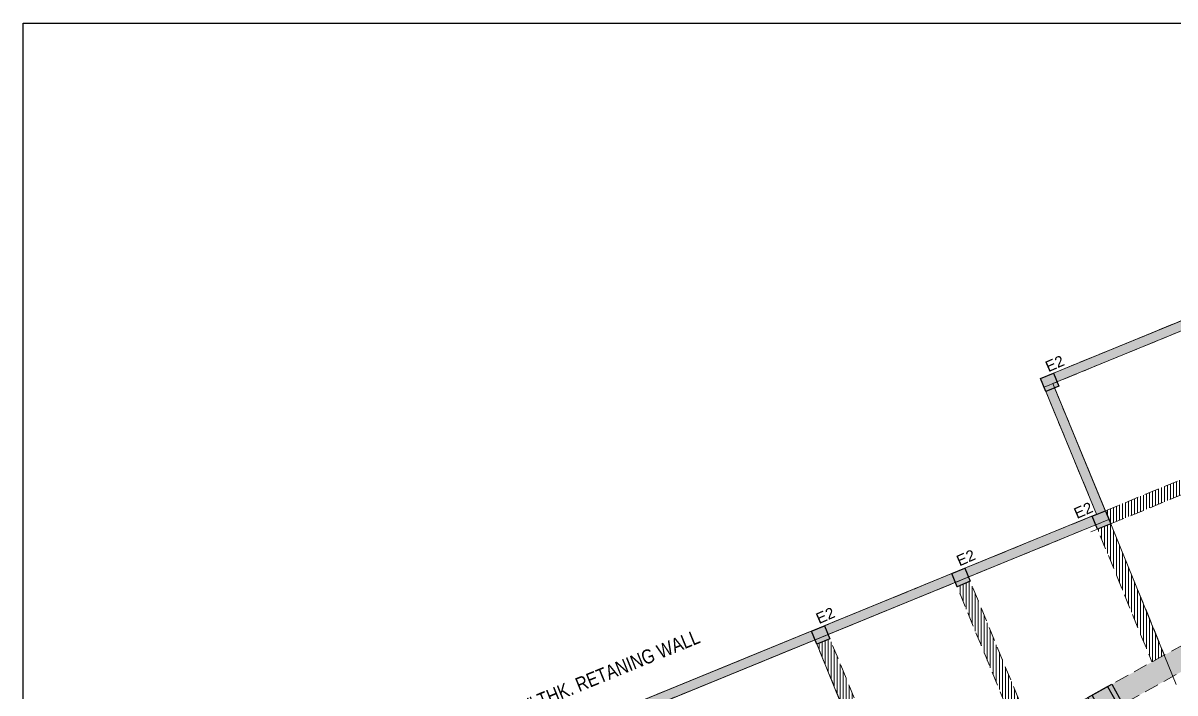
# Model space of a CAD drawing. Header units: inches. Extents: x -13956017 to 293115509, y -946740 to -305538.
# Drawn here: x 1187607 to 1188825, y -913974 to -913266 of the extents above; entities that cross this region are included whole.
import ezdxf

# ---------------------------------------------------------------- set-up
doc = ezdxf.new("R2010")
doc.units = ezdxf.units.IN
doc.header["$LTSCALE"] = 6
doc.linetypes.add('CONTINOUS', pattern=[2000000.0, 1000000.0, 1000000.0])
doc.linetypes.add('DASHED2', pattern=[0.375, 0.25, -0.125])
for name, color, linetype in [('A-CUTOUT', 3, 'CONTINOUS'), ('COLL SIZE', 160, 'Continuous'), ('FITTING', 24, 'Continuous')]:
    doc.layers.add(name, color=color, linetype=linetype)
for name, color, linetype, lineweight in [('col hatch', 13, 'Continuous', 30), ('column', 240, 'Continuous', 25), ('TEX', 250, 'Continuous', 30), ('v.b', 200, 'Continuous', 5), ('W', 250, 'Continuous', 5), ('wall', 7, 'Continuous', 30), ('wall new', 3, 'Continuous', 25)]:
    doc.layers.add(name, color=color, linetype=linetype, lineweight=lineweight)
doc.styles.add('ARI', font='arial.ttf')
doc.styles.add('TYTLE-TEXT', font='swissel.ttf', dxfattribs={"width": 0.75, "height": 250})
pattern_1 = [(90, (58243.929, -13240.949), (-3.175, 0), [])]

msp = doc.modelspace()

# ---------------------------------------------------------------- hatches: boundary and pattern name
at = {"layer": 'A-CUTOUT', "lineweight": 0, "ltscale": 0.3, "true_color": 0xffc6b3}
h = msp.add_hatch(dxfattribs=at)
h.set_pattern_fill('AR-BRSTD', color=31, scale=0.08)
h.set_pattern_definition([(0, (58243.929, -13240.949), (0, 5.419344), []), (90, (58243.929, -13240.949), (-8.128, 5.419344), [5.419344, -5.419344])])
h.paths.add_polyline_path([(1188114.3, -914321.2), (1188475, -914121.4), (1188721, -913985.1), (1188924.6, -913872.3), (1189071.6, -913790.8), (1189243.9, -913695.3), (1189301.3, -913663.5), (1189312.9, -913684.5), (1189209.3, -913741.9), (1189043, -913834.1), (1188918.2, -913903.2), (1188786.6, -913976.2), (1188576.5, -914092.6), (1188380.9, -914201), (1188232.8, -914283), (1188105.8, -914353.4), (1188094.2, -914332.4)])
at = {"layer": 'col hatch', "lineweight": 25, "ltscale": 100, "true_color": 0xffc6b3}
h = msp.add_hatch(color=31, dxfattribs=at)
h.dxf.hatch_style = 1
h.paths.add_polyline_path([(1188682.7, -913641.5), (1188696.5, -913635.8), (1188702.2, -913649.7), (1188688.4, -913655.4)])
at = {"layer": 'col hatch', "ltscale": 100, "true_color": 0x52271e}
h = msp.add_hatch(color=19, dxfattribs=at)
h.dxf.hatch_style = 1
h.paths.add_polyline_path([(1188682.7, -913641.5), (1188696.5, -913635.8), (1188702.2, -913649.7), (1188688.4, -913655.4)])
at = {"layer": 'col hatch', "lineweight": 25, "ltscale": 100, "true_color": 0xffc6b3}
h = msp.add_hatch(color=31, dxfattribs=at)
h.dxf.hatch_style = 1
h.paths.add_polyline_path([(1188737.3, -913786.9), (1188751.2, -913781.2), (1188756.9, -913795.1), (1188743, -913800.8)])
at = {"layer": 'col hatch', "ltscale": 100, "true_color": 0x52271e}
h = msp.add_hatch(color=19, dxfattribs=at)
h.dxf.hatch_style = 1
h.paths.add_polyline_path([(1188737.3, -913786.9), (1188751.2, -913781.2), (1188756.9, -913795.1), (1188743, -913800.8)])
at = {"layer": 'col hatch', "lineweight": 25, "ltscale": 100, "true_color": 0xffc6b3}
h = msp.add_hatch(color=31, dxfattribs=at)
h.dxf.hatch_style = 1
h.paths.add_polyline_path([(1188588.9, -913847.6), (1188602.8, -913842), (1188608.5, -913855.8), (1188594.6, -913861.5)])
at = {"layer": 'col hatch', "ltscale": 100, "true_color": 0x52271e}
h = msp.add_hatch(color=19, dxfattribs=at)
h.dxf.hatch_style = 1
h.paths.add_polyline_path([(1188588.9, -913847.6), (1188602.8, -913842), (1188608.5, -913855.8), (1188594.6, -913861.5)])
at = {"layer": 'col hatch', "lineweight": 25, "ltscale": 100, "true_color": 0xffc6b3}
h = msp.add_hatch(color=31, dxfattribs=at)
h.dxf.hatch_style = 1
h.paths.add_polyline_path([(1188440.6, -913908.4), (1188454.5, -913902.7), (1188460.1, -913916.6), (1188446.3, -913922.3)])
at = {"layer": 'col hatch', "ltscale": 100, "true_color": 0x52271e}
h = msp.add_hatch(color=19, dxfattribs=at)
h.dxf.hatch_style = 1
h.paths.add_polyline_path([(1188440.6, -913908.4), (1188454.5, -913902.7), (1188460.1, -913916.6), (1188446.3, -913922.3)])
at = {"layer": 'column', "ltscale": 10}
h = msp.add_hatch(color=256, dxfattribs=at)
h.dxf.hatch_style = 1
h.paths.add_polyline_path([(1188732.7, -913978.6), (1188753.6, -913967), (1188765.3, -913988), (1188744.3, -913999.6)])
at = {"layer": 'column', "ltscale": 10, "true_color": 0xffc6b3}
h = msp.add_hatch(color=31, dxfattribs=at)
h.dxf.hatch_style = 1
h.paths.add_polyline_path([(1188737.2, -913976.2), (1188758.2, -913964.5), (1188769.8, -913985.5), (1188748.8, -913997.2)])
at = {"layer": 'FITTING', "lineweight": 0, "ltscale": 0.3, "true_color": 0xffc6b3}
h = msp.add_hatch(dxfattribs=at)
h.set_pattern_fill('ANSI31', color=31, angle=45)
h.set_pattern_definition(pattern_1)
h.paths.add_polyline_path([(1188818.9, -913769.7), (1188756.9, -913795.1), (1188751.2, -913781.2), (1189261.9, -913571.9), (1189267.6, -913585.8)])
h = msp.add_hatch(dxfattribs=at)
h.set_pattern_fill('ANSI31', color=31, angle=45)
h.set_pattern_definition(pattern_1)
h.paths.add_polyline_path([(1188753.1, -913825.5), (1188743, -913800.8), (1188756.9, -913795.1), (1188813.7, -913933.7), (1188800.5, -913941)])
h = msp.add_hatch(dxfattribs=at)
h.set_pattern_fill('ANSI31', color=31, angle=45)
h.set_pattern_definition(pattern_1)
h.paths.add_polyline_path([(1188603.5, -913883.2), (1188594.6, -913861.5), (1188608.5, -913855.8), (1188672.5, -914012), (1188659.3, -914019.3)])
h = msp.add_hatch(dxfattribs=at)
h.set_pattern_fill('ANSI31', color=31, angle=45)
h.set_pattern_definition(pattern_1)
h.paths.add_polyline_path([(1188456.7, -913947.5), (1188446.3, -913922.2), (1188460.1, -913916.6), (1188531.2, -914090), (1188518.6, -914097.6)])
at = {"layer": 'wall new', "lineweight": 9, "ltscale": 6, "true_color": 0xffc6b3}
h = msp.add_hatch(dxfattribs=at)
h.set_pattern_fill('AR-CONC', color=31, scale=0.06)
h.set_pattern_definition([(50, (67980.661, -13240.949), (10.93108014, -0.95634513), [1.143, -12.573]), (355, (67980.661, -13240.949), (-2.114605285, 11.46341071), [0.9144, -10.05843505]), (100.4514447, (67981.572, -13241.029), (8.816474825, 10.507065115), [0.97140053, -10.68541468]), (46.1842, (67980.66, -13237.901), (16.26474245, -2.52253968), [1.7145, -18.8595]), (96.6355576, (67982.016, -13238.111), (14.24424804, 14.84556748), [1.45710139, -16.02813649]), (351.1841512, (67980.66, -13237.901), (14.24424804, 14.84556748), [1.37159802, -15.08758392]), (21, (67982.185, -13238.663), (9.096863476, -6.13591189), [1.143, -12.573]), (326, (67982.185, -13238.663), (3.7081217, 11.05127797), [0.9144, -10.0584]), (71.451445, (67982.943, -13239.174), (12.80498516, 4.91536613), [0.97140053, -10.68539626]), (37.5, (67980.6607, -13240.949), (0.185316195, 5.073302332), [0, -9.93648, 0, -10.2108, 0, -10.0965]), (7.5, (67980.6607, -13240.949), (4.00917975, 6.01083449), [0, -5.82168, 0, -9.70788, 0, -3.8481]), (327.5, (67977.262, -13240.949), (8.13543571, -0.34372464), [0, -3.81, 0, -11.8872, 0, -15.7734]), (317.5, (67975.738, -13240.949), (8.887750883, 1.525589462), [0, -4.953, 0, -7.89432, 0, -11.2014])])
h.paths.add_polyline_path([(1189176.3, -915905.2), (1189307.4, -915923.5), (1189416.1, -915917.3), (1189530.7, -915910.7), (1189604.2, -915906.4), (1189741.5, -915906.4), (1190465.9, -914496.6), (1189335.3, -913374), (1188682.7, -913641.5), (1188741.9, -913785), (1187653.7, -914230.5), (1188379, -916002.5), (1188696.2, -915939.5), (1188995.8, -915879.9)])
h.paths.add_polyline_path([(1189177.6, -915895.3), (1189307.8, -915913.5), (1189415.5, -915907.3), (1189530.2, -915900.7), (1189604, -915896.4), (1189735.4, -915896.4), (1190453.7, -914498.6), (1189333, -913385.8), (1188695.7, -913646.9), (1188755, -913790.5), (1187666.8, -914235.9), (1188386.1, -915993.3), (1188693.8, -915929.3), (1188993.8, -915869.5)], flags=16)

# ---------------------------------------------------------------- linework, layer by layer
at = {"layer": 'col hatch', "color": 31, "lineweight": 25, "ltscale": 100, "true_color": 0xffc6b3}
for points, elevation in [([(1188682.7, -913641.5), (1188696.5, -913635.8), (1188702.2, -913649.7), (1188688.4, -913655.4), (1188682.7, -913641.5)], -4113), ([(1188737.3, -913786.9), (1188751.2, -913781.2), (1188756.9, -913795.1), (1188743, -913800.8), (1188737.3, -913786.9)], 642), ([(1188588.9, -913847.6), (1188602.8, -913842), (1188608.5, -913855.8), (1188594.6, -913861.5), (1188588.9, -913847.6)], 50.5), ([(1188440.6, -913908.4), (1188454.5, -913902.7), (1188460.1, -913916.6), (1188446.3, -913922.3), (1188440.6, -913908.4)], -541)]:
    msp.add_lwpolyline(points, dxfattribs=dict(at, elevation=elevation))
at = {"layer": 'col hatch', "color": 19, "ltscale": 100, "true_color": 0x52271e}
for points, elevation in [([(1188682.7, -913641.5), (1188696.5, -913635.8), (1188702.2, -913649.7), (1188688.4, -913655.4), (1188682.7, -913641.5)], -4113), ([(1188737.3, -913786.9), (1188751.2, -913781.2), (1188756.9, -913795.1), (1188743, -913800.8), (1188737.3, -913786.9)], 642), ([(1188588.9, -913847.6), (1188602.8, -913842), (1188608.5, -913855.8), (1188594.6, -913861.5), (1188588.9, -913847.6)], 50.5), ([(1188440.6, -913908.4), (1188454.5, -913902.7), (1188460.1, -913916.6), (1188446.3, -913922.3), (1188440.6, -913908.4)], -541)]:
    msp.add_lwpolyline(points, dxfattribs=dict(at, elevation=elevation))
at = {"layer": 'column', "ltscale": 10, "elevation": -84.6}
msp.add_lwpolyline([(1188732.7, -913978.6), (1188753.6, -913967), (1188765.3, -913988), (1188744.3, -913999.6), (1188732.7, -913978.6)], dxfattribs=at)
at = {"layer": 'column', "color": 31, "ltscale": 10, "true_color": 0xffc6b3, "elevation": 3884.5}
msp.add_lwpolyline([(1188737.2, -913976.2), (1188758.2, -913964.5), (1188769.8, -913985.5), (1188748.8, -913997.2), (1188737.2, -913976.2)], dxfattribs=at)
at = {"layer": 'TEX', "lineweight": 25, "ltscale": 0.3}
msp.add_lwpolyline([(1191395, -916133.2), (1187607.5, -916133.2), (1187607.5, -913266.1), (1191395, -913266.1)], close=True, dxfattribs=at)
at = {"layer": 'v.b', "color": 31, "linetype": 'DASHED2', "ltscale": 10, "true_color": 0xffc6b3}
for p, q in [((1188682.7, -913641.5, -4113), (1189335.3, -913374, -4113)), ((1188686.5, -913650.7, -4113), (1189339.1, -913383.3, -4113)), ((1188730.4, -913789.8, 642), (1189284.3, -913562.7, 642)), ((1188736, -913803.6, 642), (1189290, -913576.6, 642)), ((1188741.9, -913785, 642), (1188682.7, -913641.5, -4113)), ((1188755.1, -913790.7, 956.3), (1188695.7, -913647, -4113)), ((1188073.2, -914344, -4053.8), (1189322.3, -913651.9, -4053.8)), ((1188084.9, -914365, -4053.8), (1189333.9, -913672.9, -4053.8)), ((1188751.2, -913781.2, 642), (1188813.7, -913933.7, -2486.2)), ((1187653.7, -914230.5, 956.3), (1188741.9, -913785, 642)), ((1188737.3, -913786.9, 642), (1188800.5, -913941, -2519.7)), ((1187657.5, -914239.7, 956.3), (1188745.7, -913794.3, 642)), ((1188602.8, -913842, 50.5), (1188672.5, -914012, -3436.7)), ((1188588.9, -913847.6, 50.5), (1188659.3, -914019.3, -3470.1)), ((1188454.4, -913902.7, -541), (1188532.5, -914091.9, 3884.5)), ((1188440.6, -913908.4, -541), (1188518.6, -914097.6, 3884.5))]:
    msp.add_line(p, q, dxfattribs=at)
at = {"layer": 'W', "ltscale": 10}
for p, q in [((1188682.7, -913641.5, -4113), (1189335.3, -913374, -4113)), ((1188695.7, -913647, -4113), (1189333, -913385.8, -4113)), ((1188741.9, -913785, 642), (1188682.7, -913641.5, -4113)), ((1188755.1, -913790.7, 956.3), (1188695.7, -913647, -4113)), ((1187653.7, -914230.5, 956.3), (1188741.9, -913785, 642)), ((1187666.8, -914235.9, 956.3), (1188755, -913790.5, 948.1)), ((1188755.1, -913790.7, 956.3), (1188825.9, -913964.7, 3854.4)), ((1188444.6, -913917.6, 956.3), (1188529.5, -914126.3, 3806.4))]:
    msp.add_line(p, q, dxfattribs=at)
at = {"layer": 'W', "ltscale": 10, "elevation": 3014.8}
msp.add_lwpolyline([(1189176.3, -915905.2), (1189307.4, -915923.5), (1189416.1, -915917.3), (1189530.7, -915910.7), (1189604.2, -915906.4), (1189741.5, -915906.4), (1190465.9, -914496.6), (1189335.3, -913374), (1188682.7, -913641.5), (1188741.9, -913785), (1187653.7, -914230.5), (1188379, -916002.5), (1188708.9, -916045.9), (1188995.8, -915879.9), (1189176.3, -915905.2)], dxfattribs=at)
msp.add_lwpolyline([(1189177.6, -915895.3), (1189307.8, -915913.5), (1189415.5, -915907.3), (1189530.2, -915900.7), (1189604, -915896.4), (1189735.4, -915896.4), (1190453.7, -914498.6), (1189333, -913385.8), (1188695.7, -913646.9), (1188755, -913790.5), (1187666.8, -914235.9), (1188386.1, -915993.3), (1188706.8, -916035.5), (1188993.8, -915869.5)], close=True, dxfattribs=at)

# ---------------------------------------------------------------- texts
at = {"layer": 'COLL SIZE', "color": 31, "linetype": 'ByBlock', "true_color": 0xffc6b3, "style": 'TYTLE-TEXT', "width": 0.813384}
msp.add_text('10" THK. RETANING WALL', height=15.007, rotation=22.1664, dxfattribs=at).set_placement((1188127.3, -914000.5, -10574.6))
at = {"layer": 'COLL SIZE', "linetype": 'ByBlock', "style": 'TYTLE-TEXT', "width": 0.813384}
msp.add_text('10" THK. RETANING WALL', height=15.007, rotation=22.1664, dxfattribs=at).set_placement((1188127.3, -914000.5, -3388.7))
at = {"layer": 'wall', "style": 'ARI'}
for p in [(1188691, -913635, 375.3), (1188721.2, -913790, 6086.4), (1188597.1, -913840.1, 5371.5), (1188448.6, -913901.1, 4661.7)]:
    msp.add_text('E2', height=11.52, rotation=23.7257, dxfattribs=at).set_placement(p)

doc.saveas('drawing.dxf')
